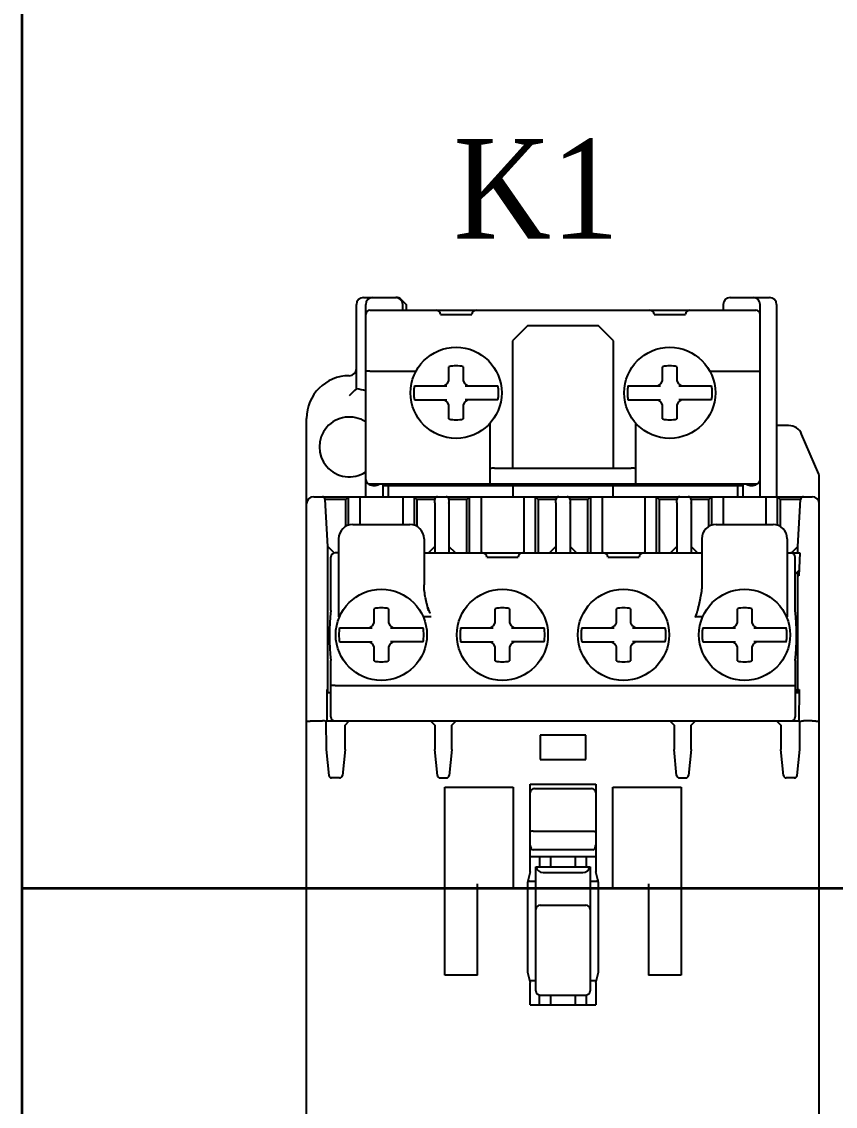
# Model space of a CAD drawing. Header units: millimetres. Extents: x 0 to 19177, y 0 to 12100.
# Drawn here: x 16945.1 to 17002.2, y 10629.6 to 10705.7 of the extents above; entities that cross this region are included whole.
import ezdxf

# ---------------------------------------------------------------- set-up
doc = ezdxf.new("R2010")
doc.units = ezdxf.units.MM
doc.header["$MEASUREMENT"] = 0
doc.layers.add('mang', color=4, linetype='Continuous')
doc.layers.add('NetDam', color=7, linetype='Continuous', lineweight=35)
doc.styles.add('HOATBF.shx', font='', dxfattribs={"width": 0.9})
doc.styles.get('HOATBF.shx').set_extended_font_data('.VnAvant')

msp = doc.modelspace()

# ---------------------------------------------------------------- linework, layer by layer
at = {"color": 7, "linetype": 'Continuous'}
for p, q in [((16969.092, 10686.375), (16971.385, 10686.375)), ((16971.739, 10686.229), (16972.092, 10685.875)), ((16994.842, 10686.375), (16997.592, 10686.375)), ((16968.592, 10679.944), (16968.592, 10685.875)), ((16969.242, 10672.375), (16969.242, 10685.875)), ((16969.542, 10685.475), (16996.642, 10685.475)), ((16971.842, 10685.475), (16971.842, 10685.875)), ((16972.092, 10685.875), (16972.092, 10685.475)), ((16994.342, 10685.875), (16994.342, 10685.475)), ((16996.942, 10672.375), (16996.942, 10685.875)), ((16998.092, 10685.875), (16998.092, 10672.375)), ((16974.492, 10685.175), (16976.692, 10685.175)), ((16989.492, 10685.175), (16991.692, 10685.175)), ((16980.592, 10684.375), (16979.542, 10683.325)), ((16985.592, 10684.375), (16980.592, 10684.375)), ((16986.642, 10683.325), (16985.592, 10684.375)), ((16979.542, 10683.325), (16979.542, 10674.375)), ((16986.642, 10674.375), (16986.642, 10683.325)), ((16969.542, 10681.206), (16972.782, 10681.206)), ((16975.092, 10680.508), (16975.092, 10681.508)), ((16976.092, 10681.508), (16976.092, 10680.508)), ((16990.092, 10680.508), (16990.092, 10681.508)), ((16991.092, 10681.508), (16991.092, 10680.508)), ((16993.402, 10681.206), (16996.642, 10681.206)), ((16972.659, 10680.175), (16974.949, 10680.175)), ((16974.759, 10680.175), (16974.97, 10680.297)), ((16974.97, 10680.297), (16975.092, 10680.508)), ((16976.092, 10680.508), (16976.214, 10680.297)), ((16976.214, 10680.297), (16976.425, 10680.175)), ((16976.236, 10680.175), (16978.526, 10680.175)), ((16987.659, 10680.175), (16989.949, 10680.175)), ((16989.759, 10680.175), (16989.97, 10680.297)), ((16989.97, 10680.297), (16990.092, 10680.508)), ((16991.092, 10680.508), (16991.214, 10680.297)), ((16991.214, 10680.297), (16991.425, 10680.175)), ((16991.236, 10680.175), (16993.526, 10680.175)), ((16972.659, 10679.175), (16974.949, 10679.175)), ((16974.97, 10679.053), (16974.759, 10679.175)), ((16975.092, 10678.842), (16974.97, 10679.053)), ((16975.092, 10677.842), (16975.092, 10678.842)), ((16976.214, 10679.053), (16976.092, 10678.842)), ((16976.092, 10678.842), (16976.092, 10677.842)), ((16976.425, 10679.175), (16976.214, 10679.053)), ((16978.526, 10679.175), (16976.236, 10679.175)), ((16979.542, 10678.725), (16979.592, 10678.725)), ((16987.659, 10679.175), (16989.949, 10679.175)), ((16989.97, 10679.053), (16989.759, 10679.175)), ((16990.092, 10678.842), (16989.97, 10679.053)), ((16990.092, 10677.842), (16990.092, 10678.842)), ((16991.214, 10679.053), (16991.092, 10678.842)), ((16991.092, 10678.842), (16991.092, 10677.842)), ((16991.425, 10679.175), (16991.214, 10679.053)), ((16993.526, 10679.175), (16991.236, 10679.175)), ((16965.092, 10611.875), (16965.092, 10677.875)), ((16977.992, 10673.275), (16977.992, 10677.558)), ((16988.192, 10677.558), (16988.192, 10673.275)), ((16998.933, 10677.375), (16998.092, 10677.375)), ((17001.052, 10673.969), (16999.852, 10676.769)), ((16978.292, 10674.375), (16987.892, 10674.375)), ((17001.092, 10611.875), (17001.092, 10673.772)), ((16969.542, 10673.275), (16996.642, 10673.275)), ((16969.742, 10673.175), (16969.942, 10673.175)), ((16970.442, 10673.275), (16970.442, 10672.375)), ((16970.442, 10673.175), (16995.742, 10673.175)), ((16970.842, 10672.375), (16970.842, 10673.175)), ((16971.842, 10673.275), (16971.842, 10673.175)), ((16972.042, 10673.275), (16972.042, 10673.175)), ((16974.042, 10673.275), (16974.042, 10673.175)), ((16975.642, 10673.275), (16975.642, 10673.175)), ((16979.592, 10672.375), (16979.592, 10673.275)), ((16986.592, 10673.275), (16986.592, 10672.375)), ((16990.542, 10673.175), (16990.542, 10673.275)), ((16992.142, 10673.275), (16992.142, 10673.175)), ((16994.142, 10673.275), (16994.142, 10673.175)), ((16994.342, 10673.175), (16994.342, 10673.275)), ((16995.342, 10673.175), (16995.342, 10672.375)), ((16995.742, 10672.375), (16995.742, 10673.275)), ((16996.242, 10673.175), (16996.442, 10673.175)), ((16965.592, 10672.375), (17000.592, 10672.375)), ((16966.592, 10668.875), (16966.403, 10672.186)), ((16967.842, 10672.175), (16966.404, 10672.175)), ((16967.842, 10672.175), (16968.042, 10672.375)), ((16967.842, 10670.291), (16967.842, 10672.175)), ((16968.042, 10670.377), (16968.042, 10672.375)), ((16968.842, 10672.375), (16968.842, 10670.425)), ((16971.842, 10672.375), (16971.842, 10670.425)), ((16972.642, 10672.375), (16972.642, 10670.377)), ((16972.642, 10672.375), (16972.842, 10672.175)), ((16972.842, 10672.175), (16972.842, 10670.291)), ((16974.092, 10672.175), (16972.842, 10672.175)), ((16974.092, 10671.938), (16974.092, 10672.175)), ((16974.092, 10671.935), (16974.092, 10668.425)), ((16975.092, 10672.175), (16975.092, 10671.938)), ((16976.342, 10672.175), (16975.092, 10672.175)), ((16975.092, 10671.935), (16975.092, 10668.425)), ((16976.342, 10672.175), (16976.542, 10672.375)), ((16976.342, 10668.425), (16976.342, 10672.175)), ((16976.542, 10668.425), (16976.542, 10672.375)), ((16977.342, 10672.375), (16977.342, 10668.425)), ((16980.342, 10672.375), (16980.342, 10668.425)), ((16981.142, 10672.375), (16981.142, 10668.425)), ((16981.142, 10672.375), (16981.342, 10672.175)), ((16981.342, 10672.175), (16981.342, 10668.425)), ((16982.592, 10672.175), (16981.342, 10672.175)), ((16982.592, 10671.938), (16982.592, 10672.175)), ((16982.592, 10671.935), (16982.592, 10668.425)), ((16983.592, 10672.175), (16983.592, 10671.938)), ((16984.842, 10672.175), (16983.592, 10672.175)), ((16983.592, 10671.935), (16983.592, 10668.425)), ((16984.842, 10672.175), (16985.042, 10672.375)), ((16984.842, 10668.425), (16984.842, 10672.175)), ((16985.042, 10668.425), (16985.042, 10672.375)), ((16985.842, 10672.375), (16985.842, 10668.425)), ((16988.842, 10672.375), (16988.842, 10668.425)), ((16989.642, 10672.375), (16989.642, 10668.425)), ((16989.642, 10672.375), (16989.842, 10672.175)), ((16989.842, 10672.175), (16989.842, 10668.425)), ((16991.092, 10672.175), (16989.842, 10672.175)), ((16991.092, 10671.938), (16991.092, 10672.175)), ((16991.092, 10671.935), (16991.092, 10668.425)), ((16992.092, 10672.175), (16992.092, 10671.938)), ((16993.342, 10672.175), (16992.092, 10672.175)), ((16992.092, 10671.935), (16992.092, 10668.425)), ((16993.342, 10672.175), (16993.542, 10672.375)), ((16993.342, 10670.291), (16993.342, 10672.175)), ((16993.542, 10670.377), (16993.542, 10672.375)), ((16994.342, 10672.375), (16994.342, 10670.425)), ((16997.342, 10672.375), (16997.342, 10670.425)), ((16998.142, 10672.375), (16998.142, 10670.377)), ((16998.142, 10672.375), (16998.342, 10672.175)), ((16998.342, 10672.175), (16998.342, 10670.291)), ((16999.781, 10672.175), (16998.342, 10672.175)), ((16999.592, 10668.875), (16999.782, 10672.186)), ((16968.342, 10670.425), (16972.342, 10670.425)), ((16993.842, 10670.425), (16997.842, 10670.425)), ((16966.592, 10658.625), (16966.592, 10668.875)), ((16967.046, 10668.421), (16966.592, 10668.875)), ((16967.342, 10669.425), (16967.342, 10663.942)), ((16973.342, 10669.425), (16973.342, 10666.179)), ((16974.092, 10668.875), (16973.642, 10668.425)), ((16975.542, 10668.425), (16975.092, 10668.875)), ((16982.592, 10668.875), (16982.142, 10668.425)), ((16984.042, 10668.425), (16983.592, 10668.875)), ((16991.092, 10668.875), (16990.642, 10668.425)), ((16992.542, 10668.425), (16992.092, 10668.875)), ((16992.842, 10669.425), (16992.842, 10666.179)), ((16998.842, 10669.425), (16998.842, 10663.942)), ((16999.592, 10668.875), (16999.142, 10668.425)), ((16999.592, 10668.425), (16999.592, 10668.875)), ((16966.792, 10664.375), (16966.792, 10668.125)), ((16967.342, 10668.425), (16967.092, 10668.425)), ((16973.342, 10668.425), (16992.842, 10668.425)), ((16977.742, 10668.125), (16979.942, 10668.125)), ((16986.242, 10668.125), (16988.442, 10668.125)), ((16998.842, 10668.425), (16999.092, 10668.425)), ((16999.205, 10668.425), (16999.722, 10668.425)), ((16999.392, 10664.375), (16999.392, 10668.125)), ((16999.722, 10668.425), (16999.664, 10666.825)), ((16999.392, 10666.925), (16999.678, 10667.211)), ((16999.592, 10658.625), (16999.592, 10667.125)), ((16999.593, 10666.825), (16999.604, 10667.137)), ((16999.664, 10666.825), (16999.593, 10666.825)), ((16969.842, 10663.508), (16969.842, 10664.508)), ((16970.842, 10664.508), (16970.842, 10663.508)), ((16978.342, 10663.508), (16978.342, 10664.508)), ((16979.342, 10664.508), (16979.342, 10663.508)), ((16986.842, 10663.508), (16986.842, 10664.508)), ((16987.842, 10664.508), (16987.842, 10663.508)), ((16995.342, 10663.508), (16995.342, 10664.508)), ((16996.342, 10664.508), (16996.342, 10663.508)), ((16967.342, 10663.992), (16967.426, 10663.992)), ((16969.72, 10663.297), (16969.842, 10663.508)), ((16970.842, 10663.508), (16970.964, 10663.297)), ((16973.842, 10663.942), (16973.259, 10663.942)), ((16978.22, 10663.297), (16978.342, 10663.508)), ((16979.342, 10663.508), (16979.464, 10663.297)), ((16986.72, 10663.297), (16986.842, 10663.508)), ((16987.842, 10663.508), (16987.964, 10663.297)), ((16992.926, 10663.942), (16992.342, 10663.942)), ((16995.22, 10663.297), (16995.342, 10663.508)), ((16996.342, 10663.508), (16996.464, 10663.297)), ((16998.759, 10663.992), (16998.842, 10663.992)), ((16967.409, 10663.175), (16969.699, 10663.175)), ((16969.509, 10663.175), (16969.72, 10663.297)), ((16970.964, 10663.297), (16971.175, 10663.175)), ((16970.986, 10663.175), (16973.276, 10663.175)), ((16975.909, 10663.175), (16978.199, 10663.175)), ((16978.009, 10663.175), (16978.22, 10663.297)), ((16979.464, 10663.297), (16979.675, 10663.175)), ((16979.486, 10663.175), (16981.776, 10663.175)), ((16984.409, 10663.175), (16986.699, 10663.175)), ((16986.509, 10663.175), (16986.72, 10663.297)), ((16987.964, 10663.297), (16988.175, 10663.175)), ((16987.986, 10663.175), (16990.276, 10663.175)), ((16992.909, 10663.175), (16995.199, 10663.175)), ((16995.009, 10663.175), (16995.22, 10663.297)), ((16996.464, 10663.297), (16996.675, 10663.175)), ((16996.486, 10663.175), (16998.776, 10663.175)), ((16967.409, 10662.175), (16969.699, 10662.175)), ((16969.72, 10662.053), (16969.509, 10662.175)), ((16969.842, 10661.842), (16969.72, 10662.053)), ((16970.964, 10662.053), (16970.842, 10661.842)), ((16971.175, 10662.175), (16970.964, 10662.053)), ((16973.276, 10662.175), (16970.986, 10662.175)), ((16975.909, 10662.175), (16978.199, 10662.175)), ((16978.22, 10662.053), (16978.009, 10662.175)), ((16978.342, 10661.842), (16978.22, 10662.053)), ((16979.464, 10662.053), (16979.342, 10661.842)), ((16979.675, 10662.175), (16979.464, 10662.053)), ((16981.776, 10662.175), (16979.486, 10662.175)), ((16984.409, 10662.175), (16986.699, 10662.175)), ((16986.72, 10662.053), (16986.509, 10662.175)), ((16986.842, 10661.842), (16986.72, 10662.053)), ((16987.964, 10662.053), (16987.842, 10661.842)), ((16988.175, 10662.175), (16987.964, 10662.053)), ((16990.276, 10662.175), (16987.986, 10662.175)), ((16992.909, 10662.175), (16995.199, 10662.175)), ((16995.22, 10662.053), (16995.009, 10662.175)), ((16995.342, 10661.842), (16995.22, 10662.053)), ((16996.464, 10662.053), (16996.342, 10661.842)), ((16996.675, 10662.175), (16996.464, 10662.053)), ((16998.776, 10662.175), (16996.486, 10662.175)), ((16969.842, 10660.842), (16969.842, 10661.842)), ((16970.842, 10661.842), (16970.842, 10660.842)), ((16978.342, 10660.842), (16978.342, 10661.842)), ((16979.342, 10661.842), (16979.342, 10660.842)), ((16986.842, 10660.842), (16986.842, 10661.842)), ((16987.842, 10661.842), (16987.842, 10660.842)), ((16995.342, 10660.842), (16995.342, 10661.842)), ((16996.342, 10661.842), (16996.342, 10660.842)), ((16966.792, 10656.925), (16966.792, 10660.875)), ((16999.392, 10660.875), (16999.392, 10656.925)), ((16966.509, 10658.825), (16966.52, 10656.625)), ((16966.592, 10658.825), (16966.509, 10658.825)), ((16967.092, 10659.125), (16999.092, 10659.125)), ((16999.392, 10658.675), (16999.592, 10658.875)), ((16999.592, 10658.825), (16999.675, 10658.825)), ((16999.675, 10658.825), (16999.664, 10656.625)), ((16966.51, 10658.625), (16966.792, 10658.625)), ((16999.392, 10658.625), (16999.674, 10658.625)), ((16965.592, 10656.625), (16966.203, 10656.625)), ((16966.449, 10656.625), (16966.459, 10654.625)), ((16966.449, 10656.625), (16999.735, 10656.625)), ((16967.792, 10656.325), (16968.092, 10656.625)), ((16973.792, 10656.625), (16974.092, 10656.325)), ((16975.292, 10656.325), (16975.592, 10656.625)), ((16990.592, 10656.625), (16990.892, 10656.325)), ((16992.092, 10656.325), (16992.392, 10656.625)), ((16998.092, 10656.625), (16998.392, 10656.325)), ((16999.725, 10654.625), (16999.735, 10656.625)), ((17000.592, 10656.625), (16999.981, 10656.625)), ((16967.792, 10654.625), (16967.792, 10656.325)), ((16974.092, 10656.325), (16974.092, 10654.625)), ((16975.292, 10654.625), (16975.292, 10656.325)), ((16990.892, 10656.325), (16990.892, 10654.625)), ((16992.092, 10654.625), (16992.092, 10656.325)), ((16998.392, 10656.325), (16998.392, 10654.625)), ((16981.492, 10655.625), (16981.492, 10653.925)), ((16984.692, 10655.625), (16981.492, 10655.625)), ((16984.692, 10653.925), (16984.692, 10655.625)), ((16966.459, 10654.625), (16966.413, 10654.625)), ((16966.459, 10654.625), (16966.651, 10652.804)), ((16967.792, 10654.625), (16967.61, 10652.805)), ((16974.274, 10652.805), (16974.092, 10654.625)), ((16975.292, 10654.625), (16975.11, 10652.805)), ((16991.074, 10652.805), (16990.892, 10654.625)), ((16992.092, 10654.625), (16991.91, 10652.805)), ((16998.574, 10652.805), (16998.392, 10654.625)), ((16999.534, 10652.804), (16999.725, 10654.625)), ((16999.772, 10654.625), (16999.725, 10654.625)), ((16981.492, 10653.925), (16984.692, 10653.925)), ((16967.411, 10652.625), (16966.75, 10652.625)), ((16974.473, 10652.625), (16974.911, 10652.625)), ((16974.792, 10638.775), (16974.792, 10651.975)), ((16974.792, 10651.975), (16979.592, 10651.975)), ((16979.592, 10651.975), (16979.592, 10644.875)), ((16980.792, 10646.025), (16980.792, 10652.175)), ((16980.792, 10652.175), (16985.392, 10652.175)), ((16985.392, 10652.175), (16985.392, 10646.025)), ((16986.592, 10644.875), (16986.592, 10651.975)), ((16986.592, 10651.975), (16991.392, 10651.975)), ((16991.273, 10652.625), (16991.711, 10652.625)), ((16991.392, 10651.975), (16991.392, 10638.775)), ((16999.435, 10652.625), (16998.773, 10652.625)), ((16981.092, 10651.875), (16985.092, 10651.875)), ((16980.992, 10648.875), (16985.192, 10648.875)), ((16985.192, 10647.575), (16980.992, 10647.575)), ((16985.392, 10647.075), (16980.792, 10647.075)), ((16981.442, 10647.075), (16981.442, 10646.375)), ((16982.242, 10646.375), (16982.242, 10647.075)), ((16983.942, 10647.075), (16983.942, 10646.375)), ((16984.742, 10646.375), (16984.742, 10647.075)), ((16980.792, 10646.025), (16980.592, 10645.275)), ((16981.192, 10637.675), (16981.192, 10646.375)), ((16981.192, 10646.375), (16984.992, 10646.375)), ((16981.692, 10645.975), (16984.492, 10645.975)), ((16984.992, 10646.375), (16984.992, 10637.675)), ((16985.592, 10645.275), (16985.392, 10646.025)), ((16977.092, 10638.775), (16977.092, 10645.175)), ((16980.592, 10645.275), (16980.592, 10638.975)), ((16980.619, 10645.375), (16981.142, 10645.375)), ((16980.642, 10645.462), (16980.642, 10645.375)), ((16980.742, 10645.375), (16980.645, 10645.472)), ((16985.042, 10645.375), (16985.566, 10645.375)), ((16985.442, 10645.375), (16985.54, 10645.472)), ((16985.542, 10645.462), (16985.542, 10645.375)), ((16985.592, 10638.975), (16985.592, 10645.275)), ((16989.092, 10645.175), (16989.092, 10638.775)), ((16979.592, 10644.875), (16977.092, 10644.875)), ((16989.092, 10644.875), (16986.592, 10644.875)), ((16981.492, 10643.675), (16984.692, 10643.675)), ((16977.092, 10638.775), (16974.792, 10638.775)), ((16980.592, 10638.975), (16980.792, 10638.225)), ((16981.142, 10638.375), (16980.752, 10638.375)), ((16985.432, 10638.375), (16985.042, 10638.375)), ((16985.392, 10638.225), (16985.592, 10638.975)), ((16991.392, 10638.775), (16989.092, 10638.775)), ((16980.792, 10636.675), (16980.792, 10638.225)), ((16985.392, 10638.225), (16985.392, 10636.675)), ((16981.442, 10636.675), (16981.442, 10637.379)), ((16981.442, 10637.375), (16984.742, 10637.375)), ((16982.242, 10636.675), (16982.242, 10637.375)), ((16983.942, 10637.375), (16983.942, 10636.675)), ((16984.742, 10636.675), (16984.742, 10637.379)), ((16980.792, 10636.675), (16985.392, 10636.675))]:
    msp.add_line(p, q, dxfattribs=at)
for centre in [(16975.592, 10679.675), (16990.592, 10679.675), (16970.342, 10662.675), (16978.842, 10662.675), (16987.342, 10662.675), (16995.842, 10662.675)]:
    msp.add_circle(centre, 3.2, dxfattribs=at)
for centre, radius, start, end in [((16969.092, 10685.875), 0.5, 90, 180), ((16969.742, 10685.875), 0.5, 90, 180), ((16971.342, 10685.875), 0.5, 0, 90), ((16971.385, 10685.875), 0.5, 45, 90), ((16994.842, 10685.875), 0.5, 90, 180), ((16996.442, 10685.875), 0.5, 0, 90), ((16997.592, 10685.875), 0.5, 0, 90), ((16969.542, 10685.175), 0.3, 90, 180), ((16974.192, 10685.175), 0.3, 0, 90), ((16976.992, 10685.175), 0.3, 90, 180), ((16989.192, 10685.175), 0.3, 0, 90), ((16991.992, 10685.175), 0.3, 90, 180), ((16996.642, 10685.175), 0.3, 0, 90), ((16968.092, 10681.375), 0.5, 270, 359.99999), ((16975.592, 10679.675), 1.9, 74.74248, 105.25752), ((16990.592, 10679.675), 1.9, 74.74248, 105.25752), ((16968.092, 10677.875), 3, 90, 180), ((16975.592, 10679.675), 2.976, 170.32743, 189.67257), ((16975.592, 10679.675), 2.976, 350.32743, 9.67257), ((16990.592, 10679.675), 2.976, 170.32743, 189.67257), ((16990.592, 10679.675), 2.976, 350.32743, 9.67257), ((16976.104, 10671.442), 11.345, 131.45988, 134.92389), ((16968.092, 10675.875), 4.1, 73.70876, 82.99527), ((16968.092, 10675.875), 2.1, 56.76499, 303.23501), ((16975.592, 10679.675), 1.9, 254.74248, 285.25752), ((16990.592, 10679.675), 1.9, 254.74248, 285.25752), ((16998.933, 10676.375), 1, 23.19859, 90), ((16969.542, 10673.575), 0.3, 180, 270), ((16969.742, 10673.675), 0.5, 226.6856, 270), ((16996.442, 10673.675), 0.5, 270, 313.3144), ((16996.642, 10673.575), 0.3, 270, 0), ((17000.592, 10673.772), 0.5, 0, 23.19859), ((16969.942, 10673.675), 0.5, 270, 306.7506), ((16975.642, 10673.675), 0.5, 270, 306.82949), ((16990.542, 10673.675), 0.5, 233.17025, 270), ((16996.242, 10673.675), 0.5, 233.2494, 270), ((16965.592, 10671.875), 0.5, 90, 180), ((16966.203, 10672.175), 0.2, 3.27049, 90), ((16974.292, 10672.175), 0.2, 90, 180), ((16974.283, 10671.935), 0.19, 178.95677, 180.0273), ((16974.892, 10672.175), 0.2, 0, 90), ((16974.902, 10671.935), 0.19, 359.9727, 1.04323), ((16982.792, 10672.175), 0.2, 90, 180), ((16982.783, 10671.935), 0.19, 178.95677, 180.0273), ((16983.392, 10672.175), 0.2, 0, 90), ((16983.402, 10671.935), 0.19, 359.9727, 1.04323), ((16991.292, 10672.175), 0.2, 90, 180), ((16991.283, 10671.935), 0.19, 178.95677, 180.0273), ((16991.892, 10672.175), 0.2, 0, 90), ((16991.902, 10671.935), 0.19, 359.9727, 1.04323), ((16999.981, 10672.175), 0.2, 90.00002, 176.72951), ((17000.592, 10671.875), 0.5, 0, 90), ((16968.342, 10669.425), 1, 90, 180), ((16972.342, 10669.425), 1, 0, 90), ((16993.842, 10669.425), 1, 90, 180), ((16997.842, 10669.425), 1, 0, 90), ((16967.092, 10668.125), 0.3, 90, 180), ((16977.442, 10668.125), 0.3, 0, 90), ((16980.242, 10668.125), 0.3, 90, 180), ((16985.942, 10668.125), 0.3, 0, 90), ((16988.742, 10668.125), 0.3, 90, 180), ((16999.1, 10668.145), 0.278, 67.91859, 91.63944), ((16999.092, 10668.125), 0.3, 0, 67.96842), ((16982.055, 10662.625), 15.363, 173.45849, 186.54097), ((16970.342, 10662.675), 1.9, 74.74248, 105.25752), ((16978.842, 10662.675), 1.9, 74.74248, 105.25752), ((16987.342, 10662.675), 1.9, 74.74248, 105.25752), ((16995.842, 10662.675), 1.9, 74.74248, 105.25752), ((16984.13, 10662.625), 15.363, 353.45903, 6.54151), ((16970.342, 10662.675), 2.976, 170.32743, 189.67257), ((16970.342, 10662.675), 2.976, 350.32743, 9.67257), ((16978.842, 10662.675), 2.976, 170.32743, 189.67257), ((16978.842, 10662.675), 2.976, 350.32743, 9.67257), ((16987.342, 10662.675), 2.976, 170.32743, 189.67257), ((16987.342, 10662.675), 2.976, 350.32743, 9.67257), ((16995.842, 10662.675), 2.976, 170.32743, 189.67257), ((16995.842, 10662.675), 2.976, 350.32743, 9.67257), ((16970.342, 10662.675), 1.9, 254.74248, 285.25752), ((16978.842, 10662.675), 1.9, 254.74248, 285.25752), ((16987.342, 10662.675), 1.9, 254.74248, 285.25752), ((16995.842, 10662.675), 1.9, 254.74248, 285.25752), ((16967.092, 10656.925), 0.3, 180, 270), ((16999.092, 10656.925), 0.3, 270, 0), ((16967.411, 10652.825), 0.2, 270, 354.28941), ((16974.473, 10652.825), 0.2, 185.71059, 270), ((16974.911, 10652.825), 0.2, 270, 354.28941), ((16991.273, 10652.825), 0.2, 185.71059, 270), ((16991.711, 10652.825), 0.2, 270, 354.28941), ((16998.773, 10652.825), 0.2, 185.71059, 270), ((16981.092, 10651.575), 0.3, 90, 180), ((16985.092, 10651.575), 0.3, 0, 90), ((16981.142, 10645.675), 0.3, 269.99991, 279.58965), ((16985.042, 10645.675), 0.3, 260.41101, 270.00008), ((16981.492, 10643.375), 0.3, 90, 180), ((16984.692, 10643.375), 0.3, 0, 90), ((16981.142, 10638.075), 0.3, 80.41101, 90.00008), ((16985.042, 10638.075), 0.3, 89.99991, 99.60256), ((16981.492, 10637.675), 0.3, 180, 270), ((16984.692, 10637.675), 0.3, 270, 0)]:
    msp.add_arc(centre, radius, start, end, dxfattribs=at)
for centre, major_axis, ratio, start_param, end_param in [((16999.205, 10666.425), (2.8, 0), 0.714286, 1.570796, 1.610998), ((16973.842, 10669.679), (0.059, 5.467), 0.091445, -3.52854, -3.141593), ((16992.342, 10669.679), (0, 5.737), 0.087156, -3.141593, -2.754645), ((16966.85, 10652.825), (0.2, 0), 0.998384, 3.246183, 4.712389), ((16999.335, 10652.825), (-0.2, 0), 0.998384, 7.853982, 9.320187), ((16980.992, 10647.908), (0, 0.333), 0.6, -4.712389, -3.141593), ((16985.192, 10647.908), (0, 0.333), 0.6, -3.141593, -1.570796), ((16981.692, 10646.475), (0.5, 0), 1, -2.940235, -1.570796), ((16984.492, 10646.475), (0.5, 0), 1, -1.570796, -0.201358)]:
    msp.add_ellipse(centre, major_axis=major_axis, ratio=ratio, start_param=start_param, end_param=end_param, dxfattribs=at)
for points, knots in [([(16969.542, 10681.206), (16969.523, 10681.206), (16969.485, 10681.205), (16969.429, 10681.205), (16969.378, 10681.203), (16969.333, 10681.201), (16969.3, 10681.199), (16969.279, 10681.197), (16969.266, 10681.195), (16969.256, 10681.194), (16969.249, 10681.192), (16969.245, 10681.191), (16969.242, 10681.189), (16969.242, 10681.188)], [0, 0, 0, 0, 0.194101, 0.380719, 0.552715, 0.703498, 0.827352, 0.87769, 0.919663, 0.952917, 0.977218, 0.992576, 1, 1, 1, 1]), ([(16996.642, 10681.206), (16996.662, 10681.206), (16996.7, 10681.205), (16996.756, 10681.205), (16996.807, 10681.203), (16996.852, 10681.201), (16996.885, 10681.199), (16996.906, 10681.197), (16996.919, 10681.195), (16996.929, 10681.194), (16996.936, 10681.192), (16996.94, 10681.191), (16996.942, 10681.189), (16996.942, 10681.188)], [0, 0, 0, 0, 0.194101, 0.380719, 0.552715, 0.703498, 0.827352, 0.87769, 0.919663, 0.952917, 0.977218, 0.992576, 1, 1, 1, 1]), ([(16978.292, 10674.375), (16978.273, 10674.375), (16978.235, 10674.375), (16978.179, 10674.374), (16978.128, 10674.372), (16978.083, 10674.37), (16978.05, 10674.368), (16978.029, 10674.366), (16978.016, 10674.364), (16978.006, 10674.363), (16977.999, 10674.361), (16977.995, 10674.36), (16977.992, 10674.358), (16977.992, 10674.357)], [0, 0, 0, 0, 0.194101, 0.380719, 0.552715, 0.703498, 0.827352, 0.87769, 0.919663, 0.952917, 0.977218, 0.992576, 1, 1, 1, 1]), ([(16988.192, 10674.357), (16988.192, 10674.358), (16988.19, 10674.36), (16988.186, 10674.361), (16988.179, 10674.363), (16988.169, 10674.364), (16988.156, 10674.366), (16988.135, 10674.368), (16988.102, 10674.37), (16988.057, 10674.372), (16988.006, 10674.374), (16987.95, 10674.375), (16987.912, 10674.375), (16987.892, 10674.375)], [0, 0, 0, 0, 0.007424, 0.022782, 0.047083, 0.080337, 0.12231, 0.172648, 0.296502, 0.447285, 0.619281, 0.805899, 1, 1, 1, 1]), ([(16973.654, 10664.366), (16973.638, 10664.441), (16973.603, 10664.591), (16973.548, 10664.815), (16973.495, 10665.039), (16973.43, 10665.34), (16973.379, 10665.643), (16973.348, 10665.949), (16973.342, 10666.102), (16973.342, 10666.179)], [0, 0, 0, 0, 0.125, 0.250008, 0.375007, 0.500012, 0.749983, 0.874994, 1, 1, 1, 1]), ([(16992.842, 10666.179), (16992.842, 10666.102), (16992.836, 10665.949), (16992.806, 10665.643), (16992.754, 10665.34), (16992.69, 10665.039), (16992.637, 10664.815), (16992.582, 10664.591), (16992.547, 10664.441), (16992.531, 10664.366)], [0, 0, 0, 0, 0.125006, 0.250017, 0.499988, 0.624993, 0.749992, 0.875, 1, 1, 1, 1]), ([(16999.392, 10664.375), (16999.392, 10664.376), (16999.391, 10664.378), (16999.389, 10664.379), (16999.387, 10664.38)], [0, 0, 0, 0, 0.389095, 1, 1, 1, 1]), ([(16967.092, 10659.125), (16967.073, 10659.125), (16967.034, 10659.125), (16966.979, 10659.125), (16966.935, 10659.125), (16966.902, 10659.124), (16966.881, 10659.124), (16966.861, 10659.124), (16966.844, 10659.124), (16966.829, 10659.123), (16966.818, 10659.123), (16966.81, 10659.123), (16966.805, 10659.123), (16966.802, 10659.123), (16966.798, 10659.123), (16966.796, 10659.123), (16966.794, 10659.122), (16966.793, 10659.122), (16966.792, 10659.122), (16966.792, 10659.122)], [0, 0, 0, 0, 0.195342, 0.383101, 0.556044, 0.634844, 0.707507, 0.773336, 0.831705, 0.882061, 0.923926, 0.94155, 0.956909, 0.969969, 0.9807, 0.989079, 0.995084, 0.998713, 1, 1, 1, 1]), ([(16999.092, 10659.125), (16999.112, 10659.125), (16999.15, 10659.125), (16999.206, 10659.125), (16999.25, 10659.125), (16999.282, 10659.124), (16999.304, 10659.124), (16999.324, 10659.124), (16999.341, 10659.124), (16999.356, 10659.123), (16999.367, 10659.123), (16999.375, 10659.123), (16999.379, 10659.123), (16999.383, 10659.123), (16999.386, 10659.123), (16999.389, 10659.123), (16999.391, 10659.122), (16999.392, 10659.122), (16999.392, 10659.122), (16999.392, 10659.122)], [0, 0, 0, 0, 0.195342, 0.383101, 0.556044, 0.634844, 0.707507, 0.773336, 0.831705, 0.882061, 0.923926, 0.94155, 0.956909, 0.969969, 0.9807, 0.989079, 0.995084, 0.998713, 1, 1, 1, 1]), ([(16965.092, 10656.603), (16965.092, 10656.604), (16965.093, 10656.605), (16965.096, 10656.606), (16965.103, 10656.608), (16965.115, 10656.61), (16965.132, 10656.612), (16965.153, 10656.614), (16965.178, 10656.615), (16965.207, 10656.617), (16965.253, 10656.619), (16965.318, 10656.622), (16965.403, 10656.623), (16965.496, 10656.625), (16965.56, 10656.625), (16965.592, 10656.625)], [0, 0, 0, 0, 0.002447, 0.006624, 0.021566, 0.04566, 0.078817, 0.120769, 0.171139, 0.229457, 0.295173, 0.446233, 0.618555, 0.805535, 1, 1, 1, 1]), ([(16966.403, 10656.617), (16966.403, 10656.618), (16966.401, 10656.618), (16966.397, 10656.619), (16966.391, 10656.62), (16966.384, 10656.62), (16966.376, 10656.621), (16966.361, 10656.622), (16966.339, 10656.623), (16966.31, 10656.624), (16966.276, 10656.625), (16966.241, 10656.625), (16966.216, 10656.625), (16966.203, 10656.625)], [0, 0, 0, 0, 0.010653, 0.029747, 0.057354, 0.093302, 0.137301, 0.188976, 0.313489, 0.46246, 0.630608, 0.811939, 1, 1, 1, 1]), ([(16999.782, 10656.617), (16999.782, 10656.618), (16999.784, 10656.618), (16999.788, 10656.619), (16999.793, 10656.62), (16999.8, 10656.62), (16999.809, 10656.621), (16999.824, 10656.622), (16999.846, 10656.623), (16999.875, 10656.624), (16999.908, 10656.625), (16999.944, 10656.625), (16999.969, 10656.625), (16999.981, 10656.625)], [0, 0, 0, 0, 0.010653, 0.029747, 0.057353, 0.093299, 0.137297, 0.18897, 0.313478, 0.462446, 0.630594, 0.811929, 1, 1, 1, 1]), ([(17000.592, 10656.625), (17000.625, 10656.625), (17000.689, 10656.625), (17000.781, 10656.623), (17000.867, 10656.622), (17000.932, 10656.619), (17000.978, 10656.617), (17001.007, 10656.615), (17001.032, 10656.614), (17001.053, 10656.612), (17001.069, 10656.61), (17001.081, 10656.608), (17001.088, 10656.606), (17001.092, 10656.605), (17001.092, 10656.604), (17001.092, 10656.603)], [0, 0, 0, 0, 0.194465, 0.381445, 0.553767, 0.704827, 0.770543, 0.828861, 0.879231, 0.921183, 0.95434, 0.978434, 0.993376, 0.997553, 1, 1, 1, 1]), ([(16980.992, 10648.875), (16980.979, 10648.875), (16980.954, 10648.875), (16980.917, 10648.874), (16980.883, 10648.872), (16980.853, 10648.87), (16980.828, 10648.868), (16980.81, 10648.865), (16980.799, 10648.863), (16980.794, 10648.861), (16980.792, 10648.859), (16980.792, 10648.858)], [0, 0, 0, 0, 0.193279, 0.3791, 0.550354, 0.700519, 0.823977, 0.916257, 0.974429, 0.99069, 1, 1, 1, 1]), ([(16985.192, 10648.875), (16985.205, 10648.875), (16985.231, 10648.875), (16985.268, 10648.874), (16985.302, 10648.872), (16985.332, 10648.87), (16985.357, 10648.868), (16985.375, 10648.865), (16985.386, 10648.863), (16985.391, 10648.861), (16985.392, 10648.859), (16985.392, 10648.858)], [0, 0, 0, 0, 0.193279, 0.3791, 0.550354, 0.700519, 0.823977, 0.916257, 0.974429, 0.99069, 1, 1, 1, 1])]:
    msp.add_open_spline(points, degree=3, knots=knots, dxfattribs=at)
at = {"layer": 'NetDam', "color": 0}
for p, q in [((16945.092, 11664.875), (16945.092, 10184.875)), ((16945.092, 10644.875), (17575.092, 10644.875))]:
    msp.add_line(p, q, dxfattribs=at)

# ---------------------------------------------------------------- texts
at = {"layer": 'mang', "color": 0, "insert": (16975.397, 10697.508), "char_height": 7, "width": 21.32394, "attachment_point": 1, "style": 'HOATBF.shx'}
msp.add_mtext('{\\fTimes New Roman|b0|i0|c0|p18;\\C1;K1}', dxfattribs=at)

doc.saveas('drawing.dxf')
